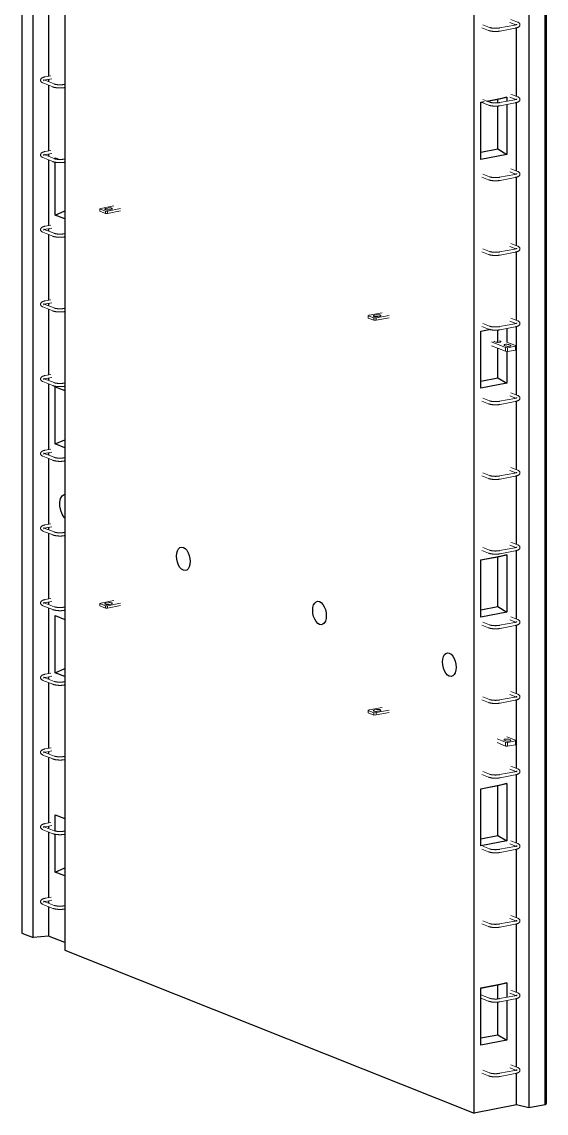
# Model space of a CAD drawing. Header units: millimetres. Extents: x -2992 to 15376, y 1067 to 18539.
# Drawn here: x 8729 to 10051, y 4383 to 7132 of the extents above; entities that cross this region are included whole.
import ezdxf

# ---------------------------------------------------------------- set-up
doc = ezdxf.new("R2010")
doc.units = ezdxf.units.MM
for name, color, linetype, lineweight in [('A-GENM', 13, 'Continuous', 18), ('A-WALL', 113, 'Continuous', 25), ('S-RBAR', 171, 'Continuous', 18)]:
    doc.layers.add(name, color=color, linetype=linetype, lineweight=lineweight)

# ---------------------------------------------------------------- blocks, each defined once
blk = doc.blocks.new('Rebar Bar - Part 3195156606-431004-3D Ortho')
at = {"layer": 'S-RBAR'}
blk.add_line((329.5, 9607.8), (327.8, 9607.5), dxfattribs=at)
blk = doc.blocks.new('Rebar Bar - Part 2227165887-431004-3D Ortho')
at = {"layer": 'S-RBAR'}
for points in [[(299.3, 9601.2, 0), (299.8, 9601, 0), (300.4, 9600.8, 0), (301, 9600.6, 0), (301.7, 9600.4, 0), (302.3, 9600.2, 0), (303, 9600.1, 0), (303.7, 9599.9, 0), (304.4, 9599.8, 0), (305.1, 9599.6, 0), (305.8, 9599.5, 0), (306.5, 9599.4, 0), (307.3, 9599.2, 0), (308.1, 9599.1, 0), (308.9, 9599, 0), (309.7, 9599, 0), (310.5, 9598.9, 0), (311.3, 9598.8, 0), (312.1, 9598.7, 0), (312.9, 9598.7, 0), (313.7, 9598.6, 0), (314.6, 9598.6, 0), (315.4, 9598.6, 0), (316.3, 9598.6, 0), (317.1, 9598.6, 0), (318, 9598.6, 0), (318.8, 9598.6, 0), (319.6, 9598.6, 0), (320.5, 9598.6, 0), (321.3, 9598.7, 0), (322.1, 9598.7, 0), (323, 9598.8, 0), (323.8, 9598.9, 0), (324.6, 9598.9, 0), (325.4, 9599, 0), (326.1, 9599.1, 0), (326.9, 9599.2, 0), (327.7, 9599.3, 0), (328.4, 9599.5, 0), (329.2, 9599.6, 0), (329.3, 9599.6, 0)], [(302.2, 9608.7, 0), (302.6, 9608.5, 0), (303, 9608.4, 0), (303.4, 9608.2, 0), (303.9, 9608.1, 0), (304.4, 9608, 0), (304.9, 9607.8, 0), (305.4, 9607.7, 0), (306, 9607.6, 0), (306.6, 9607.5, 0), (307.2, 9607.4, 0), (307.8, 9607.3, 0), (308.5, 9607.2, 0), (309.1, 9607.1, 0), (309.8, 9607, 0), (310.5, 9606.9, 0), (311.2, 9606.8, 0), (311.9, 9606.8, 0), (312.6, 9606.7, 0), (313.4, 9606.7, 0), (314.1, 9606.6, 0), (314.9, 9606.6, 0), (315.6, 9606.6, 0), (316.4, 9606.6, 0), (317.1, 9606.6, 0), (317.9, 9606.6, 0), (318.6, 9606.6, 0), (319.4, 9606.6, 0), (320.1, 9606.6, 0), (320.9, 9606.7, 0), (321.6, 9606.7, 0), (322.3, 9606.8, 0), (323, 9606.8, 0), (323.7, 9606.9, 0), (324.4, 9607, 0), (325.1, 9607.1, 0), (325.8, 9607.2, 0), (326.4, 9607.2, 0), (327.1, 9607.4, 0), (327.7, 9607.5, 0), (327.8, 9607.5, 0)]]:
    blk.add_polyline3d(points, dxfattribs=at)
blk = doc.blocks.new('Rebar Bar - Part 2603964791-431004-3D Ortho')
at = {"layer": 'S-RBAR'}
for p, q in [((274.1, 9611.2), (299.3, 9601.2)), ((302.2, 9608.7), (277, 9618.7))]:
    blk.add_line(p, q, dxfattribs=at)
blk = doc.blocks.new('Rebar Bar - Part 2227165887-V1-3D Ortho')
at = {"layer": 'S-RBAR'}
for points in [[(274.1, 9611.2, 0), (273.5, 9611.5, 0), (273, 9611.7, 0), (272.5, 9612, 0), (272, 9612.3, 0), (271.5, 9612.6, 0), (271, 9612.9, 0), (270.5, 9613.2, 0), (270.1, 9613.6, 0), (269.6, 9614.1, 0), (269.2, 9614.6, 0), (268.8, 9615.1, 0), (268.5, 9615.7, 0), (268.2, 9616.4, 0), (268.1, 9617.2, 0), (268, 9618, 0), (268, 9618.7, 0), (268.1, 9619.5, 0), (268.4, 9620.2, 0), (268.7, 9620.9, 0), (269.1, 9621.5, 0), (269.4, 9622, 0), (269.9, 9622.5, 0), (270.3, 9622.9, 0), (270.8, 9623.2, 0), (271.2, 9623.6, 0), (271.7, 9623.9, 0), (272.2, 9624.2, 0), (272.7, 9624.4, 0), (273.3, 9624.7, 0), (273.8, 9624.9, 0), (274.4, 9625.1, 0), (275, 9625.4, 0), (275.6, 9625.6, 0), (276.2, 9625.8, 0), (276.8, 9625.9, 0), (277.5, 9626.1, 0), (278.2, 9626.3, 0), (278.9, 9626.4, 0), (279.6, 9626.6, 0), (279.8, 9626.6, 0)], [(275.5, 9619.5, 0), (275.5, 9619.5, 0), (275.6, 9619.4, 0), (275.7, 9619.3, 0), (275.9, 9619.2, 0), (276.1, 9619.1, 0), (276.3, 9619, 0), (276.6, 9618.9, 0), (276.9, 9618.7, 0), (277, 9618.7, 0)], [(275.5, 9616.8, 0), (275.6, 9616.9, 0), (275.7, 9616.9, 0), (275.9, 9617, 0), (276.1, 9617.2, 0)], [(278.5, 9618.1, 0), (279, 9618.2, 0), (279.5, 9618.4, 0), (280.1, 9618.5, 0), (280.6, 9618.6, 0), (281.2, 9618.7, 0), (281.3, 9618.8, 0)]]:
    blk.add_polyline3d(points, dxfattribs=at)
blk = doc.blocks.new('Rebar Bar - Part 1635732910-431004-3D Ortho')
at = {"layer": 'S-RBAR'}
for p, q in [((294.3, 9629.4), (279.8, 9626.6)), ((281.3, 9618.8), (296, 9621.6))]:
    blk.add_line(p, q, dxfattribs=at)
blk = doc.blocks.new('Rebar Bar - Part 1635732910-V3-3D Ortho')
at = {"layer": 'S-RBAR'}
for p, q in [((294.6, 5303), (279.8, 5300.1)), ((281.3, 5292.3), (296, 5295.1))]:
    blk.add_line(p, q, dxfattribs=at)
blk = doc.blocks.new('Rebar Bar - Part 1635732910-V2-3D Ortho')
at = {"layer": 'S-RBAR'}
for p, q in [((294.4, 8500.8), (279.8, 8498)), ((281.3, 8490.1), (296, 8493))]:
    blk.add_line(p, q, dxfattribs=at)
blk = doc.blocks.new('Rebar Bar - Part 3166313199-431004-3D Ortho')
at = {"layer": 'S-RBAR'}
for p, q in [((1379.7, 9185.9), (1396.3, 9179.3)), ((1399.2, 9186.7), (1382.7, 9193.3))]:
    blk.add_line(p, q, dxfattribs=at)
blk = doc.blocks.new('Rebar Bar - Part 2227165887-V4-3D Ortho')
at = {"layer": 'S-RBAR'}
for points in [[(1399.2, 9186.7, 0), (1399.6, 9186.6, 0), (1400, 9186.5, 0), (1400.4, 9186.3, 0), (1400.9, 9186.2, 0), (1401.4, 9186, 0), (1401.9, 9185.9, 0), (1402.4, 9185.8, 0), (1403, 9185.7, 0), (1403.6, 9185.5, 0), (1404.2, 9185.4, 0), (1404.8, 9185.3, 0), (1405.4, 9185.2, 0), (1406.1, 9185.1, 0), (1406.8, 9185.1, 0), (1407.5, 9185, 0), (1408.2, 9184.9, 0), (1408.9, 9184.9, 0), (1409.6, 9184.8, 0), (1410.4, 9184.8, 0), (1411.1, 9184.7, 0), (1411.8, 9184.7, 0), (1412.6, 9184.7, 0), (1413.4, 9184.6, 0), (1414.1, 9184.6, 0), (1414.9, 9184.6, 0), (1415.6, 9184.7, 0), (1416.4, 9184.7, 0), (1417.1, 9184.7, 0), (1417.9, 9184.7, 0), (1418.6, 9184.8, 0), (1419.3, 9184.8, 0), (1420, 9184.9, 0), (1420.7, 9185, 0), (1421.4, 9185.1, 0), (1422.1, 9185.1, 0), (1422.8, 9185.2, 0), (1423.4, 9185.3, 0), (1424.1, 9185.4, 0), (1424.7, 9185.5, 0), (1424.8, 9185.6, 0)], [(1396.3, 9179.3, 0), (1396.8, 9179.1, 0), (1397.4, 9178.9, 0), (1398, 9178.7, 0), (1398.7, 9178.5, 0), (1399.3, 9178.3, 0), (1400, 9178.1, 0), (1400.7, 9178, 0), (1401.4, 9177.8, 0), (1402.1, 9177.7, 0), (1402.8, 9177.6, 0), (1403.5, 9177.4, 0), (1404.3, 9177.3, 0), (1405.1, 9177.2, 0), (1405.9, 9177.1, 0), (1406.6, 9177, 0), (1407.4, 9176.9, 0), (1408.3, 9176.9, 0), (1409.1, 9176.8, 0), (1409.9, 9176.8, 0), (1410.7, 9176.7, 0), (1411.6, 9176.7, 0), (1412.4, 9176.7, 0), (1413.3, 9176.6, 0), (1414.1, 9176.6, 0), (1414.9, 9176.6, 0), (1415.8, 9176.7, 0), (1416.6, 9176.7, 0), (1417.5, 9176.7, 0), (1418.3, 9176.8, 0), (1419.1, 9176.8, 0), (1419.9, 9176.9, 0), (1420.8, 9176.9, 0), (1421.6, 9177, 0), (1422.4, 9177.1, 0), (1423.1, 9177.2, 0), (1423.9, 9177.3, 0), (1424.7, 9177.4, 0), (1425.4, 9177.5, 0), (1426.1, 9177.7, 0), (1426.3, 9177.7, 0)]]:
    blk.add_polyline3d(points, dxfattribs=at)
blk = doc.blocks.new('Rebar Bar - Part 3241041724-431004-3D Ortho')
at = {"layer": 'S-RBAR'}
for p, q in [((1462.7, 9192.9), (1424.8, 9185.6)), ((1426.3, 9177.7), (1464.2, 9185))]:
    blk.add_line(p, q, dxfattribs=at)
blk = doc.blocks.new('Rebar Bar - Part 2227165887-V5-3D Ortho')
at = {"layer": 'S-RBAR'}
for points in [[(1468.4, 9194.9, 0), (1468.4, 9194.8, 0), (1468.3, 9194.8, 0), (1468.2, 9194.7, 0), (1468.1, 9194.6, 0), (1467.9, 9194.5, 0), (1467.6, 9194.4, 0), (1467.3, 9194.2, 0), (1467, 9194.1, 0), (1466.7, 9194, 0), (1466.3, 9193.8, 0), (1465.8, 9193.7, 0), (1465.4, 9193.6, 0), (1464.9, 9193.4, 0), (1464.4, 9193.3, 0), (1463.9, 9193.2, 0), (1463.3, 9193, 0), (1462.7, 9192.9, 0), (1462.7, 9192.9, 0)], [(1469.9, 9200.4, 0), (1470.4, 9200.2, 0), (1471, 9199.9, 0), (1471.5, 9199.7, 0), (1472, 9199.4, 0), (1472.5, 9199.1, 0), (1473, 9198.8, 0), (1473.4, 9198.4, 0), (1473.9, 9198, 0), (1474.3, 9197.6, 0), (1474.7, 9197.1, 0), (1475.1, 9196.6, 0), (1475.4, 9195.9, 0), (1475.7, 9195.2, 0), (1475.9, 9194.5, 0), (1476, 9193.7, 0), (1475.9, 9192.9, 0), (1475.8, 9192.1, 0), (1475.6, 9191.4, 0), (1475.3, 9190.8, 0), (1474.9, 9190.2, 0), (1474.5, 9189.7, 0), (1474.1, 9189.2, 0), (1473.6, 9188.8, 0), (1473.2, 9188.4, 0), (1472.7, 9188.1, 0), (1472.2, 9187.8, 0), (1471.7, 9187.5, 0), (1471.2, 9187.2, 0), (1470.7, 9187, 0), (1470.1, 9186.7, 0), (1469.5, 9186.5, 0), (1469, 9186.3, 0), (1468.4, 9186.1, 0), (1467.7, 9185.9, 0), (1467.1, 9185.7, 0), (1466.4, 9185.5, 0), (1465.8, 9185.4, 0), (1465.1, 9185.2, 0), (1464.4, 9185.1, 0), (1464.2, 9185, 0)], [(1468.4, 9192.2, 0), (1468.3, 9192.2, 0), (1468.2, 9192.3, 0), (1468.1, 9192.4, 0), (1467.9, 9192.5, 0)]]:
    blk.add_polyline3d(points, dxfattribs=at)
blk = doc.blocks.new('Rebar Bar - Part 3131074535-431004-3D Ortho')
at = {"layer": 'S-RBAR'}
for p, q in [((1450.4, 9199.6), (1465.2, 9193.7)), ((1469.9, 9200.4), (1453.3, 9207))]:
    blk.add_line(p, q, dxfattribs=at)
blk = doc.blocks.new('Rebar Bar - Part 3166313199-V11-3D Ortho')
at = {"layer": 'S-RBAR'}
for p, q in [((1377.9, 6929.3), (1396.3, 6922)), ((1399.2, 6929.4), (1382.7, 6936))]:
    blk.add_line(p, q, dxfattribs=at)
blk = doc.blocks.new('Rebar Bar - Part 3166313199-V12-3D Ortho')
at = {"layer": 'S-RBAR'}
for p, q in [((1399.2, 5988.9), (1382.5, 5995.6)), ((1379.7, 5988), (1396.3, 5981.5))]:
    blk.add_line(p, q, dxfattribs=at)
blk = doc.blocks.new('Rebar Bar - Part 3166313199-V8-3D Ortho')
at = {"layer": 'S-RBAR'}
for p, q in [((1399.2, 8622.4), (1377.2, 8631.2)), ((1377.2, 8622.6), (1396.3, 8615))]:
    blk.add_line(p, q, dxfattribs=at)
blk = doc.blocks.new('RR spread anchor face based - RR-SA-2_5-250-V13-3D Ortho')
at = {"layer": 'A-GENM'}
for p, q in [((1403.9, 6325.5), (1439.7, 6311.3)), ((1411.3, 6326.5), (1410.5, 6326.9)), ((1414.8, 6325.1), (1411.3, 6326.5)), ((1424.8, 6327.9), (1426.2, 6327.3)), ((1464.3, 6316.1), (1442.8, 6324.6)), ((1439.7, 6301.7), (1403.9, 6315.9)), ((1440.2, 6315), (1436.8, 6316.3)), ((1439.7, 6311.3), (1444.6, 6310.6)), ((1439.7, 6301.7), (1439.7, 6311.3)), ((1444.6, 6301), (1439.7, 6301.7)), ((1444.6, 6310.6), (1465.1, 6314.5)), ((1444.6, 6310.6), (1444.6, 6301)), ((1465.1, 6304.9), (1444.6, 6301)), ((1448.3, 6318.6), (1451.7, 6317.2)), ((1465.1, 6314.5), (1464.3, 6316.1)), ((1465.1, 6314.5), (1465.1, 6304.9))]:
    blk.add_line(p, q, dxfattribs=at)
for points in [[(1426.2, 6327.3, 0), (1427.1, 6326.9, 0), (1427.5, 6326.4, 0), (1427.4, 6325.9, 0), (1426.8, 6325.4, 0), (1425.9, 6325, 0), (1424.5, 6324.6, 0), (1422.9, 6324.4, 0), (1421.1, 6324.3, 0), (1419.3, 6324.3, 0), (1417.5, 6324.5, 0), (1416, 6324.7, 0), (1414.8, 6325.1, 0)], [(1435.6, 6317.8, 0), (1436.2, 6318.3, 0), (1437.2, 6318.7, 0), (1438.5, 6319.1, 0), (1440.1, 6319.3, 0), (1441.9, 6319.4, 0), (1443.8, 6319.4, 0), (1445.5, 6319.2, 0), (1447, 6318.9, 0), (1448.3, 6318.6, 0)], [(1436.8, 6316.3, 0), (1435.9, 6316.8, 0), (1435.6, 6317.3, 0)], [(1451.7, 6317.2, 0), (1452.5, 6316.8, 0), (1452.9, 6316.3, 0), (1452.9, 6315.8, 0), (1452.3, 6315.3, 0), (1451.3, 6314.8, 0), (1450, 6314.5, 0), (1448.3, 6314.3, 0), (1446.6, 6314.2, 0), (1444.7, 6314.2, 0), (1443, 6314.3, 0), (1441.5, 6314.6, 0), (1440.2, 6315, 0)]]:
    blk.add_polyline3d(points, dxfattribs=at)
blk = doc.blocks.new('RR spread anchor face based - RR-SA-2_5-250-1726823-3D Ortho')
at = {"layer": 'A-GENM'}
for p, q in [((1430.5, 8368.6), (1452, 8360)), ((1452, 8350.4), (1430.5, 8359)), ((1452.5, 8363.7), (1449.1, 8365.1)), ((1452, 8360), (1456.9, 8359.3)), ((1452, 8350.4), (1452, 8360)), ((1476.6, 8364.8), (1455.1, 8373.3)), ((1456.9, 8359.3), (1477.4, 8363.3)), ((1456.9, 8359.3), (1456.9, 8349.7)), ((1460.6, 8367.3), (1464, 8365.9)), ((1477.4, 8363.3), (1476.6, 8364.8)), ((1477.4, 8363.3), (1477.4, 8353.7)), ((1456.9, 8349.7), (1452, 8350.4)), ((1477.4, 8353.7), (1456.9, 8349.7))]:
    blk.add_line(p, q, dxfattribs=at)
for points in [[(1447.9, 8366.5, 0), (1448.5, 8367, 0), (1449.5, 8367.4, 0), (1450.8, 8367.8, 0), (1452.4, 8368, 0), (1454.2, 8368.1, 0), (1456.1, 8368.1, 0), (1457.8, 8367.9, 0), (1459.3, 8367.7, 0), (1460.6, 8367.3, 0)], [(1449.1, 8365.1, 0), (1448.2, 8365.5, 0), (1447.9, 8366, 0)], [(1464, 8365.9, 0), (1464.8, 8365.5, 0), (1465.2, 8365, 0), (1465.2, 8364.5, 0), (1464.6, 8364, 0), (1463.6, 8363.5, 0), (1462.3, 8363.2, 0), (1460.6, 8363, 0), (1458.9, 8362.9, 0), (1457, 8362.9, 0), (1455.3, 8363, 0), (1453.8, 8363.3, 0), (1452.5, 8363.7, 0)]]:
    blk.add_polyline3d(points, dxfattribs=at)
blk = doc.blocks.new('RR spread anchor face based - RR-SA-1_4-160-V14-3D Ortho')
at = {"layer": 'A-GENM'}
for p, q in [((419.7, 5667.5), (417, 5666.1)), ((417, 5666.1), (431.3, 5660.4)), ((417, 5660.3), (417, 5666.1)), ((452.5, 5673.8), (419.7, 5667.5)), ((432.9, 5667.3), (437.8, 5668.3)), ((436.9, 5660.6), (469.7, 5667)), ((445.8, 5665.1), (440.9, 5664.1)), ((431.3, 5654.7), (417, 5660.3)), ((431.3, 5660.4), (436.9, 5660.6)), ((431.3, 5654.7), (431.3, 5660.4)), ((436.9, 5654.9), (431.3, 5654.7)), ((469.7, 5661.2), (436.9, 5654.9)), ((436.9, 5660.6), (436.9, 5654.9))]:
    blk.add_line(p, q, dxfattribs=at)
for points in [[(440.9, 5664.1, 0), (439.3, 5663.9, 0), (437.5, 5663.8, 0), (435.7, 5663.8, 0), (433.9, 5664, 0), (432.4, 5664.2, 0), (431.2, 5664.6, 0), (430.3, 5665.1, 0), (429.9, 5665.6, 0), (430, 5666.1, 0), (430.6, 5666.5, 0), (431.5, 5667, 0), (432.9, 5667.3, 0)], [(437.8, 5668.3, 0), (439.4, 5668.5, 0), (441.2, 5668.6, 0), (443.1, 5668.6, 0), (444.8, 5668.4, 0), (446.3, 5668.2, 0), (447.6, 5667.8, 0), (448.4, 5667.3, 0), (448.8, 5666.8, 0), (448.7, 5666.3, 0), (448.2, 5665.8, 0), (447.2, 5665.4, 0), (445.8, 5665.1, 0)]]:
    blk.add_polyline3d(points, dxfattribs=at)
blk = doc.blocks.new('RR spread anchor face based - RR-SA-1_4-160-1726851-3D Ortho')
at = {"layer": 'A-GENM'}
for p, q in [((419.7, 8708.1), (417, 8706.8)), ((417, 8706.8), (431.3, 8701.1)), ((417, 8701), (417, 8706.8)), ((431.3, 8695.3), (417, 8701)), ((452.5, 8714.5), (419.7, 8708.1)), ((431.3, 8701.1), (436.9, 8701.3)), ((431.3, 8695.3), (431.3, 8701.1)), ((436.9, 8695.5), (431.3, 8695.3)), ((432.9, 8708), (437.8, 8708.9)), ((436.9, 8701.3), (469.7, 8707.7)), ((469.7, 8701.9), (436.9, 8695.5)), ((436.9, 8701.3), (436.9, 8695.5)), ((445.8, 8705.7), (440.9, 8704.8))]:
    blk.add_line(p, q, dxfattribs=at)
for points in [[(440.9, 8704.8, 0), (439.3, 8704.6, 0), (437.5, 8704.5, 0), (435.7, 8704.5, 0), (433.9, 8704.6, 0), (432.4, 8704.9, 0), (431.2, 8705.3, 0), (430.3, 8705.7, 0), (429.9, 8706.2, 0), (430, 8706.7, 0), (430.6, 8707.2, 0), (431.5, 8707.6, 0), (432.9, 8708, 0)], [(437.8, 8708.9, 0), (439.4, 8709.2, 0), (441.2, 8709.3, 0), (443.1, 8709.3, 0), (444.8, 8709.1, 0), (446.3, 8708.8, 0), (447.6, 8708.5, 0), (448.4, 8708, 0), (448.8, 8707.5, 0), (448.7, 8707, 0), (448.2, 8706.5, 0), (447.2, 8706.1, 0), (445.8, 8705.7, 0)]]:
    blk.add_polyline3d(points, dxfattribs=at)

msp = doc.modelspace()

# ---------------------------------------------------------------- linework, layer by layer
at = {"layer": 'A-WALL'}
for p, q in [((10007.05712, 9252.50267), (10007.05712, 4395.62977)), ((10048.06247, 4403.56882), (10048.06247, 9260.44173)), ((10050.54311, 9254.68151), (10050.54311, 4407.43388)), ((8729.34394, 9019.00934), (8729.34394, 4836.03028)), ((8757.94994, 4824.65002), (8757.94994, 9007.62908)), ((8838.05086, 8975.7627), (8838.05086, 4792.78363)), ((9869.35023, 4382.50394), (9869.35023, 8648.96089)), ((8796.47741, 7160.33629), (8796.47741, 6994.64798)), ((9975.96965, 6944.07381), (9975.96965, 7116.68688)), ((8796.47741, 6986.59985), (8796.47741, 6980.74023)), ((8796.47741, 6972.22797), (8796.47741, 6806.53966)), ((9885.75322, 6929.17701), (9894.07604, 6930.78839)), ((9885.75322, 6785.06952), (9885.75322, 6929.17701)), ((9888.41542, 6928.54505), (9885.75322, 6928.02962)), ((9900.986, 6932.12623), (9951.36517, 6941.88015)), ((9928.85994, 6936.37552), (9902.926, 6931.35445)), ((9951.36517, 6941.88015), (9928.85994, 6936.37552)), ((9928.85994, 6927.86499), (9928.85994, 6936.37552)), ((9951.36517, 6941.88015), (9951.36517, 6931.74283)), ((9975.96965, 6755.96549), (9975.96965, 6928.57857)), ((9928.85994, 6811.48236), (9928.85994, 6919.68757)), ((9951.36517, 6923.67577), (9951.36517, 6797.77266)), ((8796.47741, 6798.49153), (8796.47741, 6792.63191)), ((9885.75322, 6803.13646), (9928.85994, 6811.48236)), ((9951.36517, 6797.77266), (9885.75322, 6785.06952)), ((9928.85994, 6811.48236), (9951.36517, 6797.77266)), ((8796.47741, 6784.11965), (8796.47741, 6618.43135)), ((8813.64189, 6786.39083), (8813.64189, 6788.96421)), ((8813.64189, 6788.96421), (8823.69186, 6784.96605)), ((8813.64189, 6644.85671), (8813.64189, 6778.06641)), ((9975.96965, 6567.85718), (9975.96965, 6740.47025)), ((8813.64189, 6644.85671), (8838.05086, 6655.3748)), ((8838.05086, 6635.14614), (8813.64189, 6644.85671)), ((8796.47741, 6610.38322), (8796.47741, 6604.5236)), ((8796.47741, 6596.01134), (8796.47741, 6430.32303)), ((9975.96965, 6379.74886), (9975.96965, 6552.36193)), ((8796.47741, 6422.2749), (8796.47741, 6416.41528)), ((8796.47741, 6407.90302), (8796.47741, 6242.21472)), ((9909.90029, 6356.27476), (9885.74365, 6351.59779)), ((9885.75322, 6352.74703), (9907.27763, 6356.91438)), ((9885.75322, 6208.63954), (9885.75322, 6352.74703)), ((9928.85994, 6324.29549), (9928.85994, 6355.36262)), ((9951.36517, 6359.35082), (9951.36517, 6324.61972)), ((9975.96965, 6191.64054), (9975.96965, 6364.25362)), ((9928.85994, 6235.05238), (9928.85994, 6309.41373)), ((9951.36517, 6301.23805), (9951.36517, 6221.34268)), ((8796.47741, 6234.16658), (8796.47741, 6228.30696)), ((8796.47741, 6219.7947), (8796.47741, 6054.1064)), ((9885.75322, 6226.70648), (9928.85994, 6235.05238)), ((9951.36517, 6221.34268), (9885.75322, 6208.63954)), ((9928.85994, 6235.05238), (9951.36517, 6221.34268)), ((8813.64189, 6068.42674), (8813.64189, 6212.53423)), ((8813.64189, 6212.53423), (8838.05086, 6202.82366)), ((9975.96965, 6003.53223), (9975.96965, 6176.1453)), ((8813.64189, 6068.42674), (8838.05086, 6078.94482)), ((8838.05086, 6058.71617), (8813.64189, 6068.42674)), ((8796.47741, 6046.05827), (8796.47741, 6040.24014)), ((8796.47741, 6031.68639), (8796.47741, 5865.99808)), ((9975.96965, 5815.42391), (9975.96965, 5988.03698)), ((8796.47741, 5857.94995), (8796.47741, 5852.09033)), ((8796.47741, 5843.57807), (8796.47741, 5677.88977)), ((9928.85994, 5783.51556), (9885.73968, 5775.16704)), ((9885.75322, 5776.31705), (9951.36517, 5789.0202)), ((9885.75322, 5632.20956), (9885.75322, 5776.31705)), ((9951.36517, 5789.0202), (9928.85994, 5783.51556)), ((9928.85994, 5658.6224), (9928.85994, 5783.51556)), ((9951.36517, 5789.0202), (9951.36517, 5644.9127)), ((9975.96965, 5627.31559), (9975.96965, 5799.92867)), ((8796.47741, 5669.84163), (8796.47741, 5663.98201)), ((8796.47741, 5655.46976), (8796.47741, 5489.78145)), ((8813.64189, 5491.99676), (8813.64189, 5636.10425)), ((8813.64189, 5636.10425), (8838.05086, 5626.39368)), ((9885.75322, 5650.2765), (9928.85994, 5658.6224)), ((9951.36517, 5644.9127), (9885.75322, 5632.20956)), ((9928.85994, 5658.6224), (9951.36517, 5644.9127)), ((9975.96965, 5439.20728), (9975.96965, 5611.82035)), ((8813.64189, 5491.99676), (8838.05086, 5502.51484)), ((8796.47741, 5481.7211), (8796.47741, 5475.8737)), ((8838.05086, 5482.28619), (8813.64189, 5491.99676)), ((8796.47741, 5467.36144), (8796.47741, 5301.67313)), ((9975.96965, 5251.09896), (9975.96965, 5423.71204)), ((8796.47741, 5293.625), (8796.47741, 5287.76538)), ((8796.47741, 5279.25312), (8796.47741, 5113.56482)), ((9975.96965, 5062.99064), (9975.96965, 5235.60372)), ((9928.85994, 5207.08559), (9885.7301, 5198.73521)), ((9885.75322, 5199.88707), (9951.36517, 5212.59022)), ((9885.75322, 5055.77958), (9885.75322, 5199.88707)), ((9951.36517, 5212.59022), (9928.85994, 5207.08559)), ((9928.85994, 5082.19242), (9928.85994, 5207.08559)), ((9951.36517, 5212.59022), (9951.36517, 5068.48272)), ((8813.64189, 5093.41598), (8813.64189, 5134.12981)), ((8813.64189, 5134.12981), (8838.05086, 5124.41924)), ((8796.47741, 5105.51668), (8796.47741, 5099.65707)), ((8796.47741, 5091.14481), (8796.47741, 4925.4565)), ((8813.64189, 4990.02232), (8813.64189, 5085.09156)), ((9951.36517, 5068.48272), (9885.75322, 5055.77958)), ((9886.13395, 5073.92024), (9928.85994, 5082.19242)), ((9928.85994, 5082.19242), (9951.36517, 5068.48272)), ((9975.96965, 4874.88233), (9975.96965, 5047.4954)), ((8813.64189, 4990.02232), (8838.05086, 5000.5404)), ((8838.05086, 4980.31175), (8813.64189, 4990.02232)), ((8796.47741, 4917.40837), (8796.47741, 4911.54875)), ((8796.47741, 4903.03649), (8796.47741, 4828.72542)), ((9975.96965, 4686.77401), (9975.96965, 4859.38709)), ((8729.34394, 4836.03028), (8757.94994, 4824.65002)), ((8796.47741, 4828.72542), (8757.94994, 4824.65002)), ((8838.05086, 4812.18634), (8796.47741, 4828.72542)), ((8838.05086, 4792.78363), (9869.35023, 4382.50394)), ((9885.75322, 4697.91263), (9951.36517, 4710.61578)), ((9928.85994, 4705.11115), (9885.82821, 4696.77976)), ((9951.36517, 4710.61578), (9928.85994, 4705.11115)), ((9928.85994, 4670.56519), (9928.85994, 4705.11115)), ((9951.36517, 4710.61578), (9951.36517, 4674.44303)), ((9885.75322, 4553.80514), (9885.75322, 4697.91263)), ((9928.85994, 4580.21798), (9928.85994, 4662.38777)), ((9951.36517, 4666.37598), (9951.36517, 4566.50828)), ((9975.96965, 4498.72759), (9975.96965, 4671.27877)), ((9885.75322, 4571.87208), (9928.85994, 4580.21798)), ((9951.36517, 4566.50828), (9885.75322, 4553.80514)), ((9928.85994, 4580.21798), (9951.36517, 4566.50828)), ((9975.96965, 4403.14655), (9975.96965, 4483.17045)), ((9975.96965, 4403.14655), (9869.35023, 4382.50394)), ((10007.05712, 4395.62977), (9975.96965, 4403.14655)), ((10048.06247, 4403.56882), (10007.05712, 4395.62977)), ((10050.54311, 4407.43388), (10048.06247, 4403.56882))]:
    msp.add_line(p, q, dxfattribs=at)
for points in [[(8837.97147, 5881.57553, 0), (8836.2215, 5883.30295, 0), (8831.09533, 5891.08023, 0), (8827.38347, 5900.83132, 0), (8825.38047, 5911.43385, 0), (8825.28844, 5921.82259, 0), (8827.18844, 5930.92611, 0), (8830.95286, 5937.62343, 0), (8836.1932, 5940.99475, 0), (8838.02138, 5941.2565, 0)], [(9136.42679, 5750.08398, 0), (9131.9843, 5752.8334, 0), (9127.84455, 5757.35958, 0), (9124.28967, 5763.35409, 0), (9121.56192, 5770.40839, 0), (9119.84718, 5778.04176, 0), (9119.26231, 5785.73399, 0), (9119.84718, 5792.96087, 0), (9121.56192, 5799.22989, 0), (9124.28967, 5804.11384, 0), (9127.84455, 5807.27988, 0), (9131.9843, 5808.51226, 0), (9136.42679, 5807.72698, 0)], [(9136.42679, 5807.72698, 0), (9140.86929, 5804.97756, 0), (9145.00904, 5800.45137, 0), (9148.56392, 5794.45687, 0), (9151.29167, 5787.40256, 0), (9153.00641, 5779.7692, 0), (9153.59128, 5772.07697, 0), (9153.00641, 5764.85009, 0), (9151.29167, 5758.58107, 0), (9148.56392, 5753.69712, 0), (9145.00904, 5750.53107, 0), (9140.86929, 5749.2987, 0), (9136.42679, 5750.08398, 0)], [(9479.43038, 5613.62757, 0), (9474.98789, 5616.37699, 0), (9470.84814, 5620.90318, 0), (9467.29326, 5626.89768, 0), (9464.56551, 5633.95199, 0), (9462.85077, 5641.58535, 0), (9462.2659, 5649.27758, 0), (9462.85077, 5656.50446, 0), (9464.56551, 5662.77349, 0), (9467.29326, 5667.65744, 0), (9470.84814, 5670.82348, 0), (9474.98789, 5672.05585, 0), (9479.43038, 5671.27057, 0)], [(9479.43038, 5671.27057, 0), (9483.87288, 5668.52115, 0), (9488.01263, 5663.99497, 0), (9491.56751, 5658.00046, 0), (9494.29526, 5650.94616, 0), (9496.01, 5643.31279, 0), (9496.59487, 5635.62056, 0), (9496.01, 5628.39368, 0), (9494.29526, 5622.12466, 0), (9491.56751, 5617.24071, 0), (9488.01263, 5614.07467, 0), (9483.87288, 5612.84229, 0), (9479.43038, 5613.62757, 0)], [(9806.41379, 5483.54444, 0), (9801.9713, 5486.29386, 0), (9797.83155, 5490.82005, 0), (9794.27667, 5496.81455, 0), (9791.54891, 5503.86886, 0), (9789.83417, 5511.50222, 0), (9789.24931, 5519.19445, 0), (9789.83417, 5526.42133, 0), (9791.54891, 5532.69036, 0), (9794.27667, 5537.57431, 0), (9797.83155, 5540.74035, 0), (9801.9713, 5541.97272, 0), (9806.41379, 5541.18744, 0)], [(9806.41379, 5541.18744, 0), (9810.85629, 5538.43802, 0), (9814.99603, 5533.91184, 0), (9818.55091, 5527.91733, 0), (9821.27867, 5520.86303, 0), (9822.99341, 5513.22966, 0), (9823.57827, 5505.53743, 0), (9822.99341, 5498.31055, 0), (9821.27867, 5492.04153, 0), (9818.55091, 5487.15758, 0), (9814.99603, 5483.99154, 0), (9810.85629, 5482.75916, 0), (9806.41379, 5483.54444, 0)]]:
    msp.add_polyline3d(points, dxfattribs=at)

# ---------------------------------------------------------------- block references
at = {"layer": 'A-GENM'}
for name, p in [('RR spread anchor face based - RR-SA-1_4-160-1726851-3D Ortho', (8508.54916, -2046.32642)), ('RR spread anchor face based - RR-SA-1_4-160-1726851-3D Ortho', (9185.11587, -2315.48356)), ('RR spread anchor face based - RR-SA-2_5-250-V13-3D Ortho', (8508.54916, 0)), ('RR spread anchor face based - RR-SA-1_4-160-V14-3D Ortho', (8508.54916, 0)), ('RR spread anchor face based - RR-SA-1_4-160-1726851-3D Ortho', (9185.11587, -3309.82527)), ('RR spread anchor face based - RR-SA-2_5-250-1726823-3D Ortho', (8496.24691, -3043.04998))]:
    msp.add_blockref(name, p, dxfattribs=at)
at = {"layer": 'S-RBAR'}
for name, p in [('Rebar Bar - Part 3166313199-431004-3D Ortho', (8508.54916, -2069.19148)), ('Rebar Bar - Part 3241041724-431004-3D Ortho', (8508.54916, -2069.19148)), ('Rebar Bar - Part 3131074535-431004-3D Ortho', (8508.54916, -2069.19148)), ('Rebar Bar - Part 2227165887-V5-3D Ortho', (8508.54916, -2069.19148)), ('Rebar Bar - Part 2227165887-V4-3D Ortho', (8508.54916, -2069.19148)), ('Rebar Bar - Part 2227165887-V1-3D Ortho', (8508.54916, -2633.51643)), ('Rebar Bar - Part 2603964791-431004-3D Ortho', (8508.54916, -2633.51643)), ('Rebar Bar - Part 1635732910-431004-3D Ortho', (8508.54916, -2633.51643)), ('Rebar Bar - Part 2227165887-431004-3D Ortho', (8508.54916, -2633.51643)), ('Rebar Bar - Part 3195156606-431004-3D Ortho', (8508.54916, -2633.51643)), ('Rebar Bar - Part 3166313199-V11-3D Ortho', (8508.54916, 0)), ('Rebar Bar - Part 2227165887-V4-3D Ortho', (8508.54916, -2257.2998)), ('Rebar Bar - Part 3241041724-431004-3D Ortho', (8508.54916, -2257.2998)), ('Rebar Bar - Part 3131074535-431004-3D Ortho', (8508.54916, -2257.2998)), ('Rebar Bar - Part 2227165887-V5-3D Ortho', (8508.54916, -2257.2998)), ('Rebar Bar - Part 2227165887-V1-3D Ortho', (8508.54916, -2821.62475)), ('Rebar Bar - Part 2603964791-431004-3D Ortho', (8508.54916, -2821.62475)), ('Rebar Bar - Part 1635732910-431004-3D Ortho', (8508.54916, -2821.62475)), ('Rebar Bar - Part 2227165887-431004-3D Ortho', (8508.54916, -2821.62475)), ('Rebar Bar - Part 3195156606-431004-3D Ortho', (8508.54916, -2821.62475)), ('Rebar Bar - Part 3166313199-431004-3D Ortho', (8508.54916, -2445.40811)), ('Rebar Bar - Part 2227165887-V4-3D Ortho', (8508.54916, -2445.40811)), ('Rebar Bar - Part 3241041724-431004-3D Ortho', (8508.54916, -2445.40811)), ('Rebar Bar - Part 3131074535-431004-3D Ortho', (8508.54916, -2445.40811)), ('Rebar Bar - Part 2227165887-V5-3D Ortho', (8508.54916, -2445.40811)), ('Rebar Bar - Part 2227165887-V1-3D Ortho', (8508.54916, -3009.73306)), ('Rebar Bar - Part 2603964791-431004-3D Ortho', (8508.54916, -3009.73306)), ('Rebar Bar - Part 1635732910-431004-3D Ortho', (8508.54916, -3009.73306)), ('Rebar Bar - Part 2227165887-431004-3D Ortho', (8508.54916, -3009.73306)), ('Rebar Bar - Part 3195156606-431004-3D Ortho', (8508.54916, -3009.73306)), ('Rebar Bar - Part 3131074535-431004-3D Ortho', (8508.54916, -2633.51643)), ('Rebar Bar - Part 3166313199-431004-3D Ortho', (8508.54916, -2633.51643)), ('Rebar Bar - Part 2227165887-V4-3D Ortho', (8508.54916, -2633.51643)), ('Rebar Bar - Part 3241041724-431004-3D Ortho', (8508.54916, -2633.51643)), ('Rebar Bar - Part 2227165887-V5-3D Ortho', (8508.54916, -2633.51643)), ('Rebar Bar - Part 2227165887-V1-3D Ortho', (8508.54916, -3197.84138)), ('Rebar Bar - Part 2603964791-431004-3D Ortho', (8508.54916, -3197.84138)), ('Rebar Bar - Part 1635732910-431004-3D Ortho', (8508.54916, -3197.84138)), ('Rebar Bar - Part 2227165887-431004-3D Ortho', (8508.54916, -3197.84138)), ('Rebar Bar - Part 3195156606-431004-3D Ortho', (8508.54916, -3197.84138)), ('Rebar Bar - Part 3131074535-431004-3D Ortho', (8508.54916, -2821.62475)), ('Rebar Bar - Part 2227165887-V5-3D Ortho', (8508.54916, -2821.62475)), ('Rebar Bar - Part 3166313199-431004-3D Ortho', (8508.54916, -2821.62475)), ('Rebar Bar - Part 2227165887-V4-3D Ortho', (8508.54916, -2821.62475)), ('Rebar Bar - Part 3241041724-431004-3D Ortho', (8508.54916, -2821.62475)), ('Rebar Bar - Part 1635732910-431004-3D Ortho', (8508.54916, -3385.94969)), ('Rebar Bar - Part 2227165887-V1-3D Ortho', (8508.54916, -3385.94969)), ('Rebar Bar - Part 2603964791-431004-3D Ortho', (8508.54916, -3385.94969)), ('Rebar Bar - Part 2227165887-431004-3D Ortho', (8508.54916, -3385.94969)), ('Rebar Bar - Part 3195156606-431004-3D Ortho', (8508.54916, -3385.94969)), ('Rebar Bar - Part 3131074535-431004-3D Ortho', (8508.54916, -3009.73306)), ('Rebar Bar - Part 2227165887-V5-3D Ortho', (8508.54916, -3009.73306)), ('Rebar Bar - Part 3166313199-431004-3D Ortho', (8508.54916, -3009.73306)), ('Rebar Bar - Part 2227165887-V4-3D Ortho', (8508.54916, -3009.73306)), ('Rebar Bar - Part 3241041724-431004-3D Ortho', (8508.54916, -3009.73306)), ('Rebar Bar - Part 2227165887-V1-3D Ortho', (8508.54916, -3574.05801)), ('Rebar Bar - Part 1635732910-431004-3D Ortho', (8508.54916, -3574.05801)), ('Rebar Bar - Part 2603964791-431004-3D Ortho', (8508.54916, -3574.05801)), ('Rebar Bar - Part 2227165887-431004-3D Ortho', (8508.54916, -3574.05801)), ('Rebar Bar - Part 3195156606-431004-3D Ortho', (8508.54916, -3574.05801)), ('Rebar Bar - Part 3166313199-V12-3D Ortho', (8508.54916, 0)), ('Rebar Bar - Part 3241041724-431004-3D Ortho', (8508.54916, -3197.84138)), ('Rebar Bar - Part 3131074535-431004-3D Ortho', (8508.54916, -3197.84138)), ('Rebar Bar - Part 2227165887-V5-3D Ortho', (8508.54916, -3197.84138)), ('Rebar Bar - Part 2227165887-V4-3D Ortho', (8508.54916, -3197.84138)), ('Rebar Bar - Part 2227165887-V1-3D Ortho', (8508.54916, -3762.16633)), ('Rebar Bar - Part 2603964791-431004-3D Ortho', (8508.54916, -3762.16633)), ('Rebar Bar - Part 1635732910-431004-3D Ortho', (8508.54916, -3762.16633)), ('Rebar Bar - Part 2227165887-431004-3D Ortho', (8508.54916, -3762.16633)), ('Rebar Bar - Part 3195156606-431004-3D Ortho', (8508.54916, -3762.16633)), ('Rebar Bar - Part 3166313199-431004-3D Ortho', (8508.54916, -3385.94969)), ('Rebar Bar - Part 3241041724-431004-3D Ortho', (8508.54916, -3385.94969)), ('Rebar Bar - Part 3131074535-431004-3D Ortho', (8508.54916, -3385.94969)), ('Rebar Bar - Part 2227165887-V5-3D Ortho', (8508.54916, -3385.94969)), ('Rebar Bar - Part 2227165887-V4-3D Ortho', (8508.54916, -3385.94969)), ('Rebar Bar - Part 2227165887-V1-3D Ortho', (8508.54916, -3950.27464)), ('Rebar Bar - Part 2603964791-431004-3D Ortho', (8508.54916, -3950.27464)), ('Rebar Bar - Part 1635732910-431004-3D Ortho', (8508.54916, -3950.27464)), ('Rebar Bar - Part 2227165887-431004-3D Ortho', (8508.54916, -3950.27464)), ('Rebar Bar - Part 3195156606-431004-3D Ortho', (8508.54916, -3950.27464)), ('Rebar Bar - Part 3166313199-431004-3D Ortho', (8508.54916, -3574.05801)), ('Rebar Bar - Part 2227165887-V4-3D Ortho', (8508.54916, -3574.05801)), ('Rebar Bar - Part 3241041724-431004-3D Ortho', (8508.54916, -3574.05801)), ('Rebar Bar - Part 3131074535-431004-3D Ortho', (8508.54916, -3574.05801)), ('Rebar Bar - Part 2227165887-V5-3D Ortho', (8508.54916, -3574.05801)), ('Rebar Bar - Part 2227165887-V1-3D Ortho', (8508.54916, -4138.38296)), ('Rebar Bar - Part 2603964791-431004-3D Ortho', (8508.54916, -4138.38296)), ('Rebar Bar - Part 1635732910-431004-3D Ortho', (8508.54916, -4138.38296)), ('Rebar Bar - Part 2227165887-431004-3D Ortho', (8508.54916, -4138.38296)), ('Rebar Bar - Part 3195156606-431004-3D Ortho', (8508.54916, -4138.38296)), ('Rebar Bar - Part 3131074535-431004-3D Ortho', (8508.54916, -3762.16633)), ('Rebar Bar - Part 3166313199-431004-3D Ortho', (8508.54916, -3762.16633)), ('Rebar Bar - Part 2227165887-V4-3D Ortho', (8508.54916, -3762.16633)), ('Rebar Bar - Part 3241041724-431004-3D Ortho', (8508.54916, -3762.16633)), ('Rebar Bar - Part 2227165887-V5-3D Ortho', (8508.54916, -3762.16633)), ('Rebar Bar - Part 2227165887-V1-3D Ortho', (8508.54916, -4326.49128)), ('Rebar Bar - Part 2603964791-431004-3D Ortho', (8508.54916, -4326.49128)), ('Rebar Bar - Part 1635732910-V3-3D Ortho', (8508.54916, 0)), ('Rebar Bar - Part 2227165887-431004-3D Ortho', (8508.54916, -4326.49128)), ('Rebar Bar - Part 3195156606-431004-3D Ortho', (8508.54916, -4326.49128)), ('Rebar Bar - Part 3131074535-431004-3D Ortho', (8508.54916, -3950.27464)), ('Rebar Bar - Part 3166313199-431004-3D Ortho', (8508.54916, -3950.27464)), ('Rebar Bar - Part 2227165887-V4-3D Ortho', (8508.54916, -3950.27464)), ('Rebar Bar - Part 3241041724-431004-3D Ortho', (8508.54916, -3950.27464)), ('Rebar Bar - Part 2227165887-V5-3D Ortho', (8508.54916, -3950.27464)), ('Rebar Bar - Part 1635732910-431004-3D Ortho', (8508.54916, -4514.59959)), ('Rebar Bar - Part 2227165887-V1-3D Ortho', (8508.54916, -4514.59959)), ('Rebar Bar - Part 2603964791-431004-3D Ortho', (8508.54916, -4514.59959)), ('Rebar Bar - Part 2227165887-431004-3D Ortho', (8508.54916, -4514.59959)), ('Rebar Bar - Part 3195156606-431004-3D Ortho', (8508.54916, -4514.59959)), ('Rebar Bar - Part 3131074535-431004-3D Ortho', (8508.54916, -4138.38296)), ('Rebar Bar - Part 2227165887-V5-3D Ortho', (8508.54916, -4138.38296)), ('Rebar Bar - Part 3166313199-431004-3D Ortho', (8508.54916, -4138.38296)), ('Rebar Bar - Part 2227165887-V4-3D Ortho', (8508.54916, -4138.38296)), ('Rebar Bar - Part 3241041724-431004-3D Ortho', (8508.54916, -4138.38296)), ('Rebar Bar - Part 2227165887-V1-3D Ortho', (8508.54916, -4702.70791)), ('Rebar Bar - Part 1635732910-V2-3D Ortho', (8508.54916, -3574.05801)), ('Rebar Bar - Part 2603964791-431004-3D Ortho', (8508.54916, -4702.70791)), ('Rebar Bar - Part 2227165887-431004-3D Ortho', (8508.54916, -4702.70791)), ('Rebar Bar - Part 3195156606-431004-3D Ortho', (8508.54916, -4702.70791)), ('Rebar Bar - Part 3166313199-431004-3D Ortho', (8508.54916, -4326.49128)), ('Rebar Bar - Part 3241041724-431004-3D Ortho', (8508.54916, -4326.49128)), ('Rebar Bar - Part 3131074535-431004-3D Ortho', (8508.54916, -4326.49128)), ('Rebar Bar - Part 2227165887-V5-3D Ortho', (8508.54916, -4326.49128)), ('Rebar Bar - Part 2227165887-V4-3D Ortho', (8508.54916, -4326.49128)), ('Rebar Bar - Part 3166313199-V8-3D Ortho', (8508.54916, -3950.27464)), ('Rebar Bar - Part 3241041724-431004-3D Ortho', (8508.54916, -4514.59959)), ('Rebar Bar - Part 3131074535-431004-3D Ortho', (8508.54916, -4514.59959)), ('Rebar Bar - Part 2227165887-V5-3D Ortho', (8508.54916, -4514.59959)), ('Rebar Bar - Part 2227165887-V4-3D Ortho', (8508.54916, -4514.59959)), ('Rebar Bar - Part 3166313199-431004-3D Ortho', (8508.54916, -4702.70791)), ('Rebar Bar - Part 2227165887-V4-3D Ortho', (8508.54916, -4702.70791)), ('Rebar Bar - Part 3241041724-431004-3D Ortho', (8508.54916, -4702.70791)), ('Rebar Bar - Part 3131074535-431004-3D Ortho', (8508.54916, -4702.70791)), ('Rebar Bar - Part 2227165887-V5-3D Ortho', (8508.54916, -4702.70791))]:
    msp.add_blockref(name, p, dxfattribs=at)

doc.saveas('drawing.dxf')
